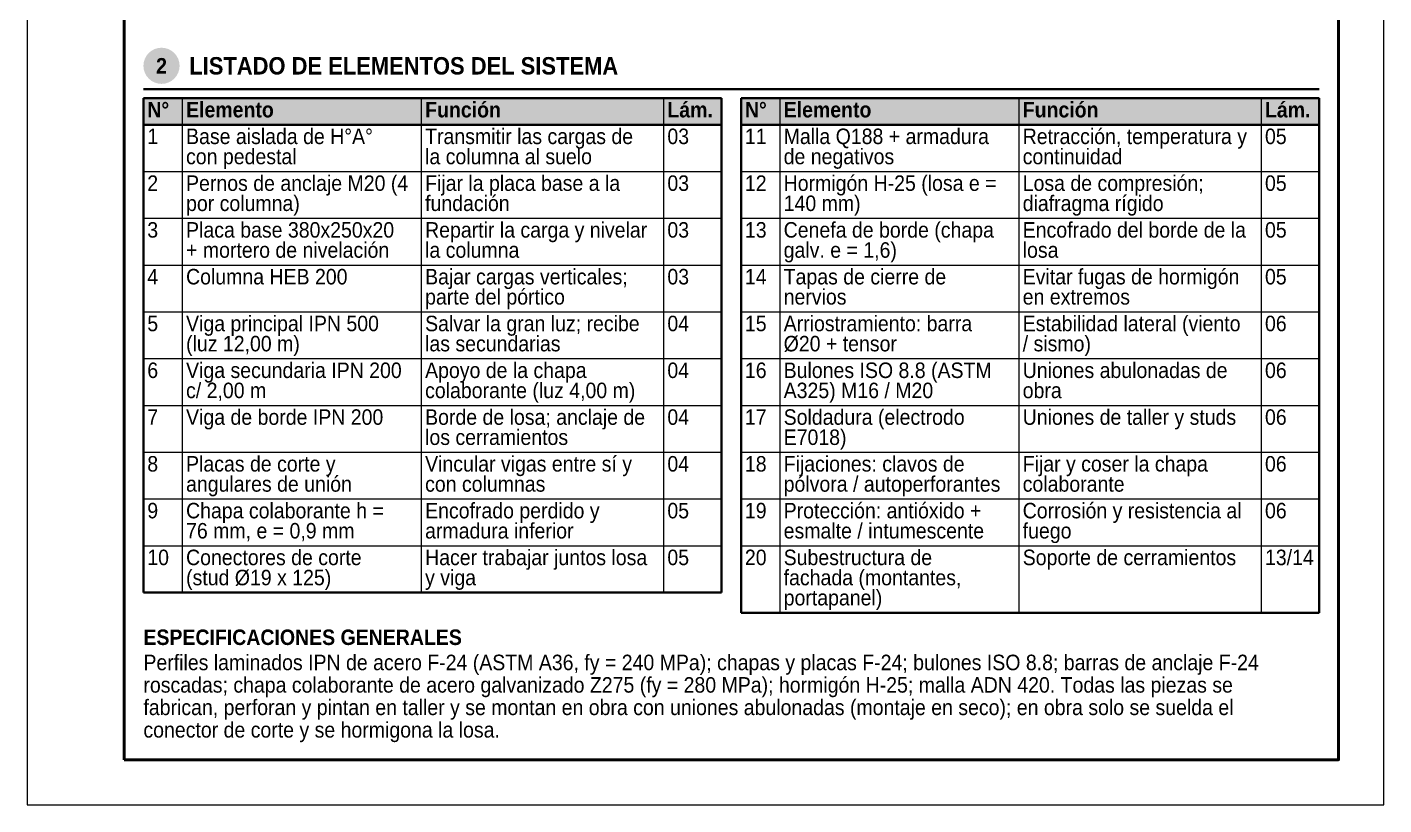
# Model space of a CAD drawing. Header units: millimetres. Extents: x 0 to 210, y 0 to 297.
# Drawn here: x 0 to 210, y 0 to 120.5 of the extents above; entities that cross this region are included whole.
import ezdxf
from ezdxf.enums import TextEntityAlignment as Align

# ---------------------------------------------------------------- set-up
doc = ezdxf.new("R2010")
doc.units = ezdxf.units.MM
doc.header["$LTSCALE"] = 0.35
for name, color, linetype in [('0-MARCO', 7, 'Continuous'), ('3-TABLAS', 7, 'Continuous'), ('3-TEXTOS', 7, 'Continuous'), ('3-TITULOS', 7, 'Continuous')]:
    doc.layers.add(name, color=color, linetype=linetype)
doc.styles.add('ARIAL', font='arial.ttf')
doc.styles.add('ARIAL-NEGRITA', font='arialbd.ttf')

msp = doc.modelspace()

# ---------------------------------------------------------------- hatches: boundary and pattern name
at = {"layer": '3-TABLAS', "true_color": 0xe6e6e6}
h = msp.add_hatch(color=254, dxfattribs=at)
h.dxf.hatch_style = 1
h.paths.add_polyline_path([(18, 109.5), (107.5, 109.5), (107.5, 105.37), (18, 105.37)])
h = msp.add_hatch(color=254, dxfattribs=at)
h.dxf.hatch_style = 1
h.paths.add_polyline_path([(110.5, 109.5), (200, 109.5), (200, 105.37), (110.5, 105.37)])
at = {"layer": '3-TITULOS'}
h = msp.add_hatch(color=7, dxfattribs=at)
h.dxf.hatch_style = 1
edge = h.paths.add_edge_path()
edge.add_arc((20.8, 114.5), 2.8, 0, 360)

# ---------------------------------------------------------------- linework, layer by layer
at = {"layer": '0-MARCO', "color": 9, "lineweight": 0}
msp.add_lwpolyline([(0, 0), (210, 0), (210, 297), (0, 297)], close=True, dxfattribs=at)
at = {"layer": '0-MARCO', "lineweight": 50}
msp.add_lwpolyline([(15, 7), (203, 7), (203, 290), (15, 290)], close=True, dxfattribs=at)
at = {"layer": '3-TABLAS', "lineweight": 35}
for points in [[(18, 109.5), (107.5, 109.5)], [(18, 109.5), (18, 32.89)], [(107.5, 109.5), (107.5, 32.89)], [(110.5, 109.5), (200, 109.5)], [(110.5, 109.5), (110.5, 29.77)], [(200, 109.5), (200, 29.77)], [(18, 105.37), (107.5, 105.37)], [(110.5, 105.37), (200, 105.37)], [(18, 32.89), (107.5, 32.89)], [(110.5, 29.77), (200, 29.77)]]:
    msp.add_lwpolyline(points, dxfattribs=at)
at = {"layer": '3-TABLAS', "lineweight": 13}
for points in [[(24, 109.5), (24, 32.89)], [(61, 109.5), (61, 32.89)], [(98.5, 109.5), (98.5, 32.89)], [(116.5, 109.5), (116.5, 29.77)], [(153.5, 109.5), (153.5, 29.77)], [(191, 109.5), (191, 29.77)], [(18, 98.12), (107.5, 98.12)], [(110.5, 98.12), (200, 98.12)], [(18, 90.88), (107.5, 90.88)], [(110.5, 90.88), (200, 90.88)], [(18, 83.63), (107.5, 83.63)], [(110.5, 83.63), (200, 83.63)], [(18, 76.38), (107.5, 76.38)], [(110.5, 76.38), (200, 76.38)], [(18, 69.13), (107.5, 69.13)], [(110.5, 69.13), (200, 69.13)], [(18, 61.88), (107.5, 61.88)], [(110.5, 61.88), (200, 61.88)], [(18, 54.64), (107.5, 54.64)], [(110.5, 54.64), (200, 54.64)], [(18, 47.39), (107.5, 47.39)], [(110.5, 47.39), (200, 47.39)], [(18, 40.14), (107.5, 40.14)], [(110.5, 40.14), (200, 40.14)]]:
    msp.add_lwpolyline(points, dxfattribs=at)
at = {"layer": '3-TITULOS', "lineweight": 35}
msp.add_lwpolyline([(18, 110.9), (200, 110.9)], dxfattribs=at)

# ---------------------------------------------------------------- texts
at = {"layer": '3-TABLAS', "width": 0.9}
for s, style, p in [('N°', 'ARIAL-NEGRITA', (18.6, 106.5)), ('Elemento', 'ARIAL-NEGRITA', (24.6, 106.5)), ('Función', 'ARIAL-NEGRITA', (61.6, 106.5)), ('Lám.', 'ARIAL-NEGRITA', (99.1, 106.5)), ('N°', 'ARIAL-NEGRITA', (111.1, 106.5)), ('Elemento', 'ARIAL-NEGRITA', (117.1, 106.5)), ('Función', 'ARIAL-NEGRITA', (154.1, 106.5)), ('Lám.', 'ARIAL-NEGRITA', (191.6, 106.5)), ('1', 'ARIAL', (18.6, 102.37)), ('Base aislada de H°A°', 'ARIAL', (24.6, 102.37)), ('Transmitir las cargas de', 'ARIAL', (61.6, 102.37)), ('03', 'ARIAL', (99.1, 102.37)), ('11', 'ARIAL', (111.1, 102.37)), ('Malla Q188 + armadura', 'ARIAL', (117.1, 102.37)), ('Retracción, temperatura y', 'ARIAL', (154.1, 102.37)), ('05', 'ARIAL', (191.6, 102.37)), ('con pedestal', 'ARIAL', (24.6, 99.25)), ('la columna al suelo', 'ARIAL', (61.6, 99.25)), ('de negativos', 'ARIAL', (117.1, 99.25)), ('continuidad', 'ARIAL', (154.1, 99.25)), ('2', 'ARIAL', (18.6, 95.12)), ('Pernos de anclaje M20 (4', 'ARIAL', (24.6, 95.12)), ('Fijar la placa base a la', 'ARIAL', (61.6, 95.12)), ('03', 'ARIAL', (99.1, 95.12)), ('12', 'ARIAL', (111.1, 95.12)), ('Hormigón H-25 (losa e =', 'ARIAL', (117.1, 95.12)), ('Losa de compresión;', 'ARIAL', (154.1, 95.12)), ('05', 'ARIAL', (191.6, 95.12)), ('por columna)', 'ARIAL', (24.6, 92)), ('fundación', 'ARIAL', (61.6, 92)), ('140 mm)', 'ARIAL', (117.1, 92)), ('diafragma rígido', 'ARIAL', (154.1, 92)), ('3', 'ARIAL', (18.6, 87.88)), ('Placa base 380x250x20', 'ARIAL', (24.6, 87.88)), ('Repartir la carga y nivelar', 'ARIAL', (61.6, 87.88)), ('03', 'ARIAL', (99.1, 87.88)), ('13', 'ARIAL', (111.1, 87.88)), ('Cenefa de borde (chapa', 'ARIAL', (117.1, 87.88)), ('Encofrado del borde de la', 'ARIAL', (154.1, 87.88)), ('05', 'ARIAL', (191.6, 87.88)), ('+ mortero de nivelación', 'ARIAL', (24.6, 84.76)), ('la columna', 'ARIAL', (61.6, 84.76)), ('galv. e = 1,6)', 'ARIAL', (117.1, 84.76)), ('losa', 'ARIAL', (154.1, 84.76)), ('4', 'ARIAL', (18.6, 80.63)), ('Columna HEB 200', 'ARIAL', (24.6, 80.63)), ('Bajar cargas verticales;', 'ARIAL', (61.6, 80.63)), ('03', 'ARIAL', (99.1, 80.63)), ('14', 'ARIAL', (111.1, 80.63)), ('Tapas de cierre de', 'ARIAL', (117.1, 80.63)), ('Evitar fugas de hormigón', 'ARIAL', (154.1, 80.63)), ('05', 'ARIAL', (191.6, 80.63)), ('parte del pórtico', 'ARIAL', (61.6, 77.51)), ('nervios', 'ARIAL', (117.1, 77.51)), ('en extremos', 'ARIAL', (154.1, 77.51)), ('5', 'ARIAL', (18.6, 73.38)), ('Viga principal IPN 500', 'ARIAL', (24.6, 73.38)), ('Salvar la gran luz; recibe', 'ARIAL', (61.6, 73.38)), ('04', 'ARIAL', (99.1, 73.38)), ('15', 'ARIAL', (111.1, 73.38)), ('Arriostramiento: barra', 'ARIAL', (117.1, 73.38)), ('Estabilidad lateral (viento', 'ARIAL', (154.1, 73.38)), ('06', 'ARIAL', (191.6, 73.38)), ('(luz 12,00 m)', 'ARIAL', (24.6, 70.26)), ('las secundarias', 'ARIAL', (61.6, 70.26)), ('Ø20 + tensor', 'ARIAL', (117.1, 70.26)), ('/ sismo)', 'ARIAL', (154.1, 70.26)), ('6', 'ARIAL', (18.6, 66.13)), ('Viga secundaria IPN 200', 'ARIAL', (24.6, 66.13)), ('Apoyo de la chapa', 'ARIAL', (61.6, 66.13)), ('04', 'ARIAL', (99.1, 66.13)), ('16', 'ARIAL', (111.1, 66.13)), ('Bulones ISO 8.8 (ASTM', 'ARIAL', (117.1, 66.13)), ('Uniones abulonadas de', 'ARIAL', (154.1, 66.13)), ('06', 'ARIAL', (191.6, 66.13)), ('c/ 2,00 m', 'ARIAL', (24.6, 63.01)), ('colaborante (luz 4,00 m)', 'ARIAL', (61.6, 63.01)), ('A325) M16 / M20', 'ARIAL', (117.1, 63.01)), ('obra', 'ARIAL', (154.1, 63.01)), ('7', 'ARIAL', (18.6, 58.88)), ('Viga de borde IPN 200', 'ARIAL', (24.6, 58.88)), ('Borde de losa; anclaje de', 'ARIAL', (61.6, 58.88)), ('04', 'ARIAL', (99.1, 58.88)), ('17', 'ARIAL', (111.1, 58.88)), ('Soldadura (electrodo', 'ARIAL', (117.1, 58.88)), ('Uniones de taller y studs', 'ARIAL', (154.1, 58.88)), ('06', 'ARIAL', (191.6, 58.88)), ('los cerramientos', 'ARIAL', (61.6, 55.76)), ('E7018)', 'ARIAL', (117.1, 55.76)), ('8', 'ARIAL', (18.6, 51.64)), ('Placas de corte y', 'ARIAL', (24.6, 51.64)), ('Vincular vigas entre sí y', 'ARIAL', (61.6, 51.64)), ('04', 'ARIAL', (99.1, 51.64)), ('18', 'ARIAL', (111.1, 51.64)), ('Fijaciones: clavos de', 'ARIAL', (117.1, 51.64)), ('Fijar y coser la chapa', 'ARIAL', (154.1, 51.64)), ('06', 'ARIAL', (191.6, 51.64)), ('angulares de unión', 'ARIAL', (24.6, 48.52)), ('con columnas', 'ARIAL', (61.6, 48.52)), ('pólvora / autoperforantes', 'ARIAL', (117.1, 48.52)), ('colaborante', 'ARIAL', (154.1, 48.52)), ('9', 'ARIAL', (18.6, 44.39)), ('Chapa colaborante h =', 'ARIAL', (24.6, 44.39)), ('Encofrado perdido y', 'ARIAL', (61.6, 44.39)), ('05', 'ARIAL', (99.1, 44.39)), ('19', 'ARIAL', (111.1, 44.39)), ('Protección: antióxido +', 'ARIAL', (117.1, 44.39)), ('Corrosión y resistencia al', 'ARIAL', (154.1, 44.39)), ('06', 'ARIAL', (191.6, 44.39)), ('76 mm, e = 0,9 mm', 'ARIAL', (24.6, 41.27)), ('armadura inferior', 'ARIAL', (61.6, 41.27)), ('esmalte / intumescente', 'ARIAL', (117.1, 41.27)), ('fuego', 'ARIAL', (154.1, 41.27)), ('10', 'ARIAL', (18.6, 37.14)), ('Conectores de corte', 'ARIAL', (24.6, 37.14)), ('Hacer trabajar juntos losa', 'ARIAL', (61.6, 37.14)), ('05', 'ARIAL', (99.1, 37.14)), ('20', 'ARIAL', (111.1, 37.14)), ('Subestructura de', 'ARIAL', (117.1, 37.14)), ('Soporte de cerramientos', 'ARIAL', (154.1, 37.14)), ('13/14', 'ARIAL', (191.6, 37.14)), ('(stud Ø19 x 125)', 'ARIAL', (24.6, 34.02)), ('y viga', 'ARIAL', (61.6, 34.02)), ('fachada (montantes,', 'ARIAL', (117.1, 34.02)), ('portapanel)', 'ARIAL', (117.1, 30.9))]:
    msp.add_text(s, height=2.4, dxfattribs=dict(at, style=style)).set_placement(p)
at = {"layer": '3-TEXTOS', "width": 0.9}
for s, style, p in [('ESPECIFICACIONES GENERALES', 'ARIAL-NEGRITA', (18, 24.77)), ('Perfiles laminados IPN de acero F-24 (ASTM A36, fy = 240 MPa); chapas y placas F-24; bulones ISO 8.8; barras de anclaje F-24', 'ARIAL', (18, 20.87)), ('roscadas; chapa colaborante de acero galvanizado Z275 (fy = 280 MPa); hormigón H-25; malla ADN 420. Todas las piezas se', 'ARIAL', (18, 17.39)), ('fabrican, perforan y pintan en taller y se montan en obra con uniones abulonadas (montaje en seco); en obra solo se suelda el', 'ARIAL', (18, 13.91)), ('conector de corte y se hormigona la losa.', 'ARIAL', (18, 10.43))]:
    msp.add_text(s, height=2.4, dxfattribs=dict(at, style=style)).set_placement(p)
at = {"layer": '3-TITULOS', "color": 7, "true_color": 0xffffff, "style": 'ARIAL-NEGRITA', "width": 0.9}
msp.add_text('2', height=2.4, dxfattribs=at).set_placement((20.8, 114.5), align=Align.MIDDLE_CENTER)
at = {"layer": '3-TITULOS', "style": 'ARIAL-NEGRITA', "width": 0.9}
msp.add_text('LISTADO DE ELEMENTOS DEL SISTEMA', height=2.7, dxfattribs=at).set_placement((25.1, 114.5), align=Align.MIDDLE_LEFT)

doc.saveas('drawing.dxf')
